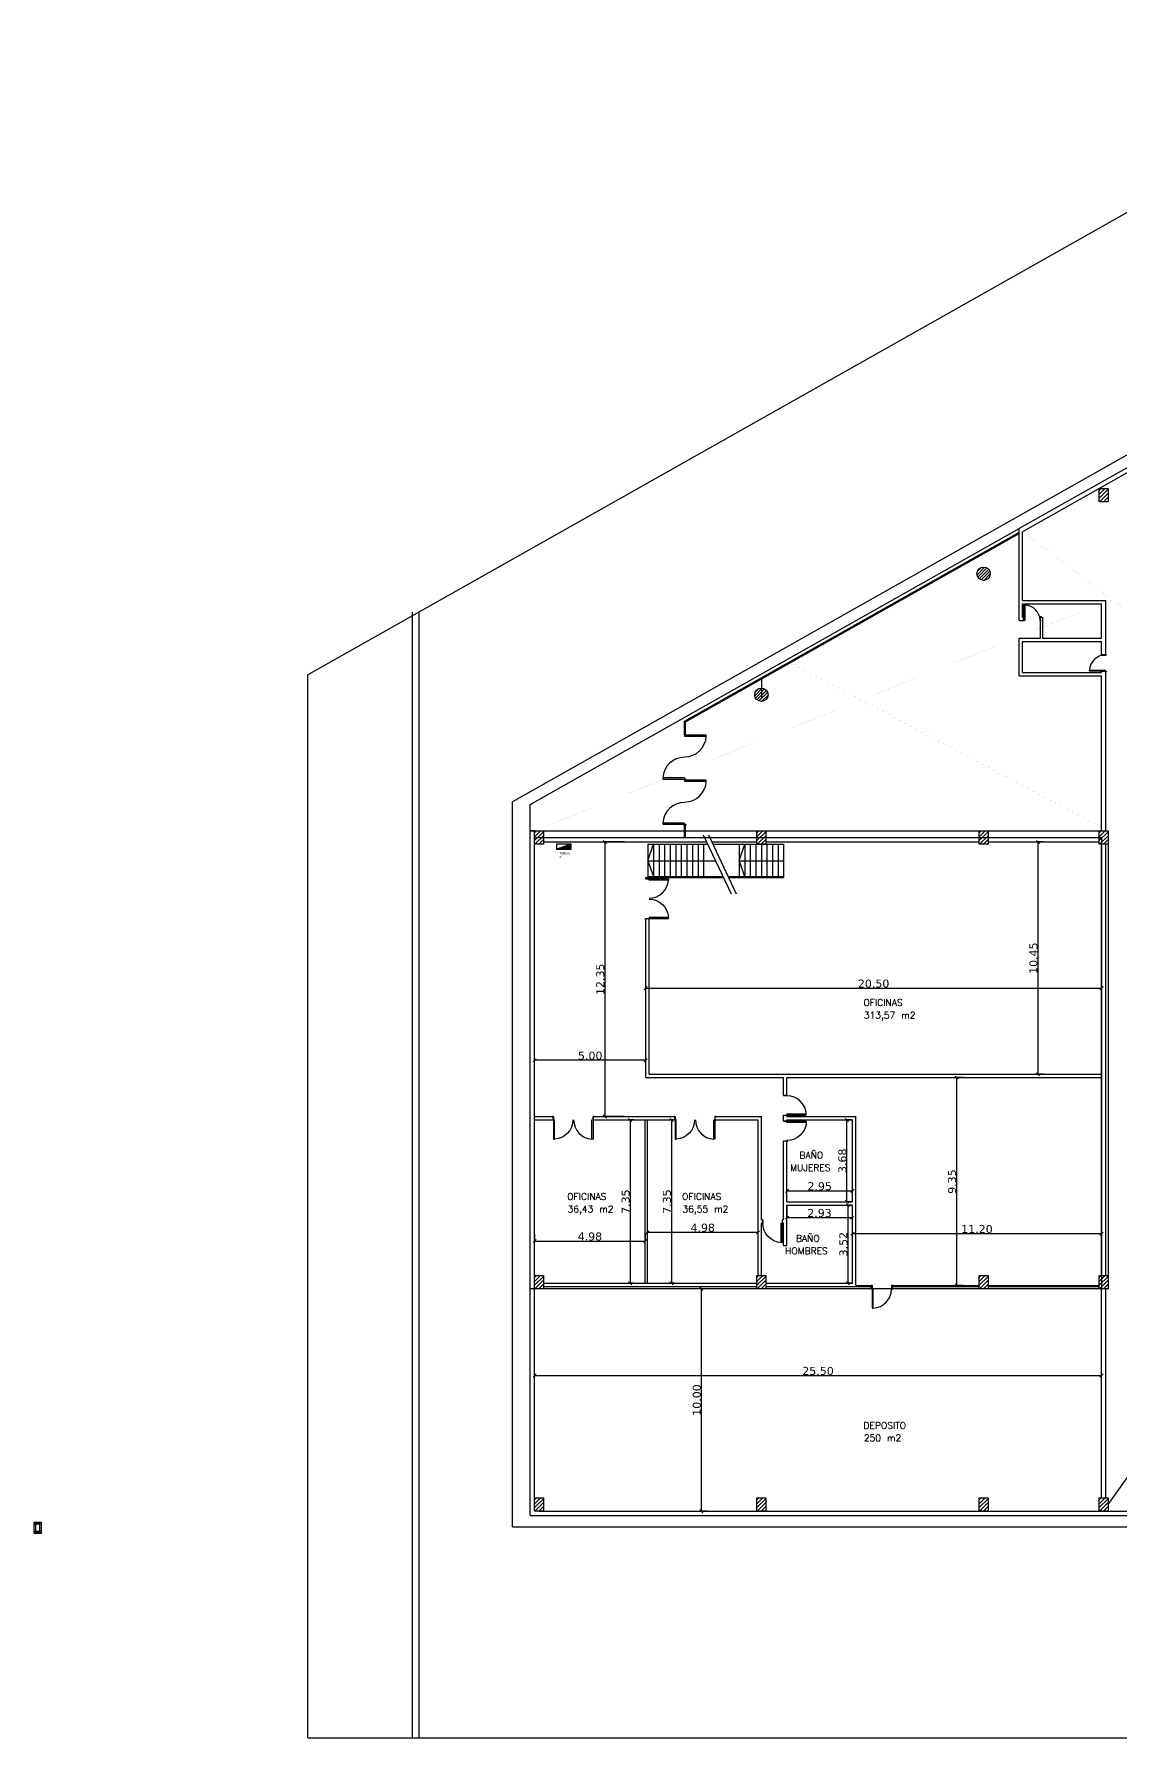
# Model space of a CAD drawing. Header units: millimetres. Extents: x 403 to 619, y 594 to 709.
# Drawn here: x 517.3 to 566.2, y 594.2 to 670.9 of the extents above; entities that cross this region are included whole.
import ezdxf

# ---------------------------------------------------------------- set-up
doc = ezdxf.new("R2010")
doc.units = ezdxf.units.MM
doc.linetypes.add('HIDDEN', pattern=[9.525, 6.35, -3.175])
for name, color, linetype in [('COTAS', 6, 'Continuous'), ('E_Tab', 160, 'Continuous'), ('Estructura metàlica', 3, 'Continuous'), ('Hatch', 252, 'Continuous')]:
    doc.layers.add(name, color=color, linetype=linetype)
doc.styles.add('ARIAL', font='verdana.ttf')
doc.styles.add('Notas', font='arial.ttf', dxfattribs={"height": 0.1})
doc.styles.get("Standard").update_dxf_attribs({"font": 'txt.shx'})
doc.dimstyles.new('200', dxfattribs={"dimscale": 0.2, "dimtxt": 1.8, "dimasz": 0.7, "dimexe": 0, "dimexo": 0.1, "dimgap": 0.08, "dimtad": 1, "dimzin": 5, "dimdsep": 46, "dimtxsty": 'ARIAL', "dimblk": 'OBLIQUE', "dimcen": -0.2, "dimdle": 0.05, "dimclrd": 1, "dimclre": 252, "dimclrt": 1, "dimadec": 3, "dimazin": 0, "dimtfac": 1, "dimtix": 1, "dimtmove": 2, "dimatfit": 3, "dimldrblk": 'NONE', "dimfxl": 0, "dimtolj": 1, "dimtzin": 5, "dimlwd": -1, "dimarcsym": 0})

# ---------------------------------------------------------------- blocks, each defined once
blk = doc.blocks.new('A$C16405367')
at = {"color": 1}
for points in [[(0.92, 0.87), (0.92, 0), (0.87, 0), (0.87, 0.87), (0.92, 0.87)], [(0.93, 1.02), (0.96, 1.02), (0.96, 1.03), (0.92, 1.03), (0.92, 0.86), (0.96, 0.86), (0.96, 0.87), (0.93, 0.87), (0.93, 1.02)]]:
    blk.add_lwpolyline(points, dxfattribs=at)
blk.add_arc((0.92, 0.87), 0.871, 180, 266.71076, dxfattribs=at)
blk = doc.blocks.new('A$C66EF1AA0')
at = {"color": 1}
for points in [[(-0.01, 0), (-0.01, 0.87), (-0.06, 0.87), (-0.06, 0), (-0.01, 0)], [(-0.9, -0.15), (-0.93, -0.15), (-0.93, -0.16), (-0.89, -0.16), (-0.89, 0.01), (-0.93, 0.01), (-0.93, 0), (-0.9, 0), (-0.9, -0.15)], [(0, -0.15), (0.03, -0.15), (0.03, -0.16), (-0.01, -0.16), (-0.01, 0.01), (0.03, 0.01), (0.03, 0), (0, 0), (0, -0.15)]]:
    blk.add_lwpolyline(points, dxfattribs=at)
blk.add_arc((-0.01, 0), 0.871, 93.28924, 180, dxfattribs=at)
blk = doc.blocks.new('tablero')
at = {"layer": 'E_Tab'}
h = blk.add_hatch(color=10, dxfattribs=at)
h.dxf.hatch_style = 1
h.paths.add_polyline_path([(-151.856, -87.004), (-152.081, -87.004), (-151.856, -87.67)])
at = {"layer": 'E_Tab', "color": 10}
blk.add_line((-152.081, -87.004), (-151.856, -87.67), dxfattribs=at)
blk.add_lwpolyline([(-151.856, -87.004), (-152.081, -87.004), (-152.081, -87.67), (-151.856, -87.67)], close=True, dxfattribs=at)
blk = doc.blocks.new('_OBLIQUE')
at = {"color": 0, "linetype": 'ByBlock', "ltscale": 0.05}
blk.add_line((-0.5, -0.5), (0.5, 0.5), dxfattribs=at)
blk = doc.blocks.new('*D100')
at = {"layer": 'COTAS', "color": 1}
blk.add_line((553.840505, 618.330915), (553.840505, 622.030915), dxfattribs=at)
at = {"layer": 'COTAS', "color": 252, "lineweight": -2}
for p, q in [((554.069582, 622.020915), (553.840505, 622.020915)), ((554.069582, 618.340915), (553.840505, 618.340915))]:
    blk.add_line(p, q, dxfattribs=at)
at = {"layer": 'Defpoints', "color": 0}
for p in [(553.840505, 622.020915), (554.089582, 622.020915), (554.089582, 618.340915)]:
    blk.add_point(p, dxfattribs=at)
at = {"layer": 'COTAS', "color": 1, "xscale": 0.14, "yscale": 0.14, "zscale": 0.14}
for p, rotation in [((553.840505, 622.020915), 90), ((553.840505, 618.340915), 270)]:
    blk.add_blockref('_OBLIQUE', p, dxfattribs=dict(at, rotation=rotation))
at = {"layer": 'COTAS', "color": 1, "insert": (553.636225, 620.180915), "char_height": 0.36, "attachment_point": 5, "rotation": 90, "style": 'ARIAL'}
blk.add_mtext('\\A1;3.68', dxfattribs=at)
blk = doc.blocks.new('_None')
blk = doc.blocks.new('*D101')
at = {"layer": 'COTAS', "color": 1}
blk.add_line((544.779582, 627.945448), (565.299582, 627.945448), dxfattribs=at)
at = {"layer": 'COTAS', "color": 252, "lineweight": -2}
for p, q in [((544.789582, 627.965448), (544.789582, 627.945448)), ((565.289582, 627.965448), (565.289582, 627.945448))]:
    blk.add_line(p, q, dxfattribs=at)
at = {"layer": 'Defpoints', "color": 0}
for p in [(544.789582, 627.945448), (565.289582, 627.945448), (565.289582, 627.945448)]:
    blk.add_point(p, dxfattribs=at)
at = {"layer": 'COTAS', "color": 1, "xscale": 0.14, "yscale": 0.14, "zscale": 0.14, "rotation": 180}
blk.add_blockref('_OBLIQUE', (544.789582, 627.945448), dxfattribs=at)
at = {"layer": 'COTAS', "color": 1, "xscale": 0.14, "yscale": 0.14, "zscale": 0.14}
blk.add_blockref('_OBLIQUE', (565.289582, 627.945448), dxfattribs=at)
at = {"layer": 'COTAS', "color": 1, "insert": (555.039582, 628.149008), "char_height": 0.36, "attachment_point": 5, "style": 'ARIAL'}
blk.add_mtext('\\A1;20.50', dxfattribs=at)
blk = doc.blocks.new('*D102')
at = {"layer": 'COTAS', "color": 1}
blk.add_line((562.433558, 634.530915), (562.433558, 624.060915), dxfattribs=at)
at = {"layer": 'COTAS', "color": 252, "lineweight": -2}
for p, q in [((562.669582, 634.520915), (562.433558, 634.520915)), ((562.669582, 624.070915), (562.433558, 624.070915))]:
    blk.add_line(p, q, dxfattribs=at)
at = {"layer": 'Defpoints', "color": 0}
for p in [(562.689582, 634.520915), (562.433558, 624.070915), (562.689582, 624.070915)]:
    blk.add_point(p, dxfattribs=at)
at = {"layer": 'COTAS', "color": 1, "xscale": 0.14, "yscale": 0.14, "zscale": 0.14}
for p, rotation in [((562.433558, 634.520915), 90), ((562.433558, 624.070915), 270)]:
    blk.add_blockref('_OBLIQUE', p, dxfattribs=dict(at, rotation=rotation))
at = {"layer": 'COTAS', "color": 1, "insert": (562.229998, 629.295915), "char_height": 0.36, "attachment_point": 5, "rotation": 90, "style": 'ARIAL'}
blk.add_mtext('\\A1;10.45', dxfattribs=at)
blk = doc.blocks.new('*D103')
at = {"layer": 'COTAS', "color": 1}
blk.add_line((558.77153, 623.930915), (558.77153, 614.560915), dxfattribs=at)
at = {"layer": 'COTAS', "color": 252, "lineweight": -2}
for p, q in [((559.062935, 623.920915), (558.77153, 623.920915)), ((559.062935, 614.570915), (558.77153, 614.570915))]:
    blk.add_line(p, q, dxfattribs=at)
at = {"layer": 'Defpoints', "color": 0}
for p in [(559.082935, 623.920915), (558.77153, 614.570915), (559.082935, 614.570915)]:
    blk.add_point(p, dxfattribs=at)
at = {"layer": 'COTAS', "color": 1, "xscale": 0.14, "yscale": 0.14, "zscale": 0.14}
for p, rotation in [((558.77153, 623.920915), 90), ((558.77153, 614.570915), 270)]:
    blk.add_blockref('_OBLIQUE', p, dxfattribs=dict(at, rotation=rotation))
at = {"layer": 'COTAS', "color": 1, "insert": (558.56797, 619.245915), "char_height": 0.36, "attachment_point": 5, "rotation": 90, "style": 'ARIAL'}
blk.add_mtext('\\A1;9.35', dxfattribs=at)
blk = doc.blocks.new('*D104')
at = {"layer": 'COTAS', "color": 1}
blk.add_line((554.079582, 616.903884), (565.299582, 616.903884), dxfattribs=at)
at = {"layer": 'COTAS', "color": 252, "lineweight": -2}
for p, q in [((554.089582, 616.450915), (554.089582, 616.903884)), ((565.289582, 616.450915), (565.289582, 616.903884))]:
    blk.add_line(p, q, dxfattribs=at)
at = {"layer": 'Defpoints', "color": 0}
for p in [(554.089582, 616.430915), (565.289582, 616.903884), (565.289582, 616.430915)]:
    blk.add_point(p, dxfattribs=at)
at = {"layer": 'COTAS', "color": 1, "xscale": 0.14, "yscale": 0.14, "zscale": 0.14, "rotation": 180}
blk.add_blockref('_OBLIQUE', (554.089582, 616.903884), dxfattribs=at)
at = {"layer": 'COTAS', "color": 1, "xscale": 0.14, "yscale": 0.14, "zscale": 0.14}
blk.add_blockref('_OBLIQUE', (565.289582, 616.903884), dxfattribs=at)
at = {"layer": 'COTAS', "color": 1, "insert": (559.689582, 617.107444), "char_height": 0.36, "attachment_point": 5, "style": 'ARIAL'}
blk.add_mtext('\\A1;11.20', dxfattribs=at)
blk = doc.blocks.new('*D105')
at = {"layer": 'COTAS', "color": 1}
blk.add_line((539.779582, 616.569404), (544.774582, 616.569404), dxfattribs=at)
at = {"layer": 'COTAS', "color": 252, "lineweight": -2}
for p, q in [((539.789582, 616.883884), (539.789582, 616.569404)), ((544.764582, 616.883884), (544.764582, 616.569404))]:
    blk.add_line(p, q, dxfattribs=at)
at = {"layer": 'Defpoints', "color": 0}
for p in [(539.789582, 616.903884), (544.764582, 616.903884), (544.764582, 616.569404)]:
    blk.add_point(p, dxfattribs=at)
at = {"layer": 'COTAS', "color": 1, "xscale": 0.14, "yscale": 0.14, "zscale": 0.14, "rotation": 180}
blk.add_blockref('_OBLIQUE', (539.789582, 616.569404), dxfattribs=at)
at = {"layer": 'COTAS', "color": 1, "xscale": 0.14, "yscale": 0.14, "zscale": 0.14}
blk.add_blockref('_OBLIQUE', (544.764582, 616.569404), dxfattribs=at)
at = {"layer": 'COTAS', "color": 1, "insert": (542.277082, 616.773684), "char_height": 0.36, "attachment_point": 5, "style": 'ARIAL'}
blk.add_mtext('\\A1;4.98', dxfattribs=at)
blk = doc.blocks.new('*D106')
at = {"layer": 'COTAS', "color": 1}
blk.add_line((544.854582, 616.964696), (549.849582, 616.964696), dxfattribs=at)
at = {"layer": 'COTAS', "color": 252, "lineweight": -2}
for p, q in [((544.864582, 616.589404), (544.864582, 616.964696)), ((549.839582, 616.589404), (549.839582, 616.964696))]:
    blk.add_line(p, q, dxfattribs=at)
at = {"layer": 'Defpoints', "color": 0}
for p in [(549.839582, 616.964696), (544.864582, 616.569404), (549.839582, 616.569404)]:
    blk.add_point(p, dxfattribs=at)
at = {"layer": 'COTAS', "color": 1, "xscale": 0.14, "yscale": 0.14, "zscale": 0.14, "rotation": 180}
blk.add_blockref('_OBLIQUE', (544.864582, 616.964696), dxfattribs=at)
at = {"layer": 'COTAS', "color": 1, "xscale": 0.14, "yscale": 0.14, "zscale": 0.14}
blk.add_blockref('_OBLIQUE', (549.839582, 616.964696), dxfattribs=at)
at = {"layer": 'COTAS', "color": 1, "insert": (547.352082, 617.168976), "char_height": 0.36, "attachment_point": 5, "style": 'ARIAL'}
blk.add_mtext('\\A1;4.98', dxfattribs=at)
blk = doc.blocks.new('*D107')
at = {"layer": 'COTAS', "color": 1}
blk.add_line((545.946725, 622.030915), (545.946725, 614.660915), dxfattribs=at)
at = {"layer": 'COTAS', "color": 252, "lineweight": -2}
for p, q in [((546.094708, 622.020915), (545.946725, 622.020915)), ((546.094708, 614.670915), (545.946725, 614.670915))]:
    blk.add_line(p, q, dxfattribs=at)
at = {"layer": 'Defpoints', "color": 0}
for p in [(546.114708, 622.020915), (545.946725, 614.670915), (546.114708, 614.670915)]:
    blk.add_point(p, dxfattribs=at)
at = {"layer": 'COTAS', "color": 1, "xscale": 0.14, "yscale": 0.14, "zscale": 0.14}
for p, rotation in [((545.946725, 622.020915), 90), ((545.946725, 614.670915), 270)]:
    blk.add_blockref('_OBLIQUE', p, dxfattribs=dict(at, rotation=rotation))
at = {"layer": 'COTAS', "color": 1, "insert": (545.743165, 618.345915), "char_height": 0.36, "attachment_point": 5, "rotation": 90, "style": 'ARIAL'}
blk.add_mtext('\\A1;7.35', dxfattribs=at)
blk = doc.blocks.new('*D108')
at = {"layer": 'COTAS', "color": 1}
blk.add_line((544.089804, 622.030915), (544.089804, 614.660915), dxfattribs=at)
at = {"layer": 'COTAS', "color": 252, "lineweight": -2}
for p, q in [((544.246014, 622.020915), (544.089804, 622.020915)), ((544.246014, 614.670915), (544.089804, 614.670915))]:
    blk.add_line(p, q, dxfattribs=at)
at = {"layer": 'Defpoints', "color": 0}
for p in [(544.266014, 622.020915), (544.089804, 614.670915), (544.266014, 614.670915)]:
    blk.add_point(p, dxfattribs=at)
at = {"layer": 'COTAS', "color": 1, "xscale": 0.14, "yscale": 0.14, "zscale": 0.14}
for p, rotation in [((544.089804, 622.020915), 90), ((544.089804, 614.670915), 270)]:
    blk.add_blockref('_OBLIQUE', p, dxfattribs=dict(at, rotation=rotation))
at = {"layer": 'COTAS', "color": 1, "insert": (543.886244, 618.345915), "char_height": 0.36, "attachment_point": 5, "rotation": 90, "style": 'ARIAL'}
blk.add_mtext('\\A1;7.35', dxfattribs=at)
blk = doc.blocks.new('*D109')
at = {"layer": 'COTAS', "color": 1}
blk.add_line((553.885461, 618.200915), (553.885461, 614.660915), dxfattribs=at)
at = {"layer": 'COTAS', "color": 252, "lineweight": -2}
for p, q in [((554.069582, 618.190915), (553.885461, 618.190915)), ((554.069582, 614.670915), (553.885461, 614.670915))]:
    blk.add_line(p, q, dxfattribs=at)
at = {"layer": 'Defpoints', "color": 0}
for p in [(554.089582, 618.190915), (553.885461, 614.670915), (554.089582, 614.670915)]:
    blk.add_point(p, dxfattribs=at)
at = {"layer": 'COTAS', "color": 1, "xscale": 0.14, "yscale": 0.14, "zscale": 0.14}
for p, rotation in [((553.885461, 618.190915), 90), ((553.885461, 614.670915), 270)]:
    blk.add_blockref('_OBLIQUE', p, dxfattribs=dict(at, rotation=rotation))
at = {"layer": 'COTAS', "color": 1, "insert": (553.681901, 616.430915), "char_height": 0.36, "attachment_point": 5, "rotation": 90, "style": 'ARIAL'}
blk.add_mtext('\\A1;3.52', dxfattribs=at)
blk = doc.blocks.new('*D110')
at = {"layer": 'COTAS', "color": 1}
blk.add_line((551.129582, 618.829118), (554.099582, 618.829118), dxfattribs=at)
at = {"layer": 'COTAS', "color": 252, "lineweight": -2}
for p, q in [((551.139582, 618.360915), (551.139582, 618.829118)), ((554.089582, 618.360915), (554.089582, 618.829118))]:
    blk.add_line(p, q, dxfattribs=at)
at = {"layer": 'Defpoints', "color": 0}
for p in [(554.089582, 618.829118), (551.139582, 618.340915), (554.089582, 618.340915)]:
    blk.add_point(p, dxfattribs=at)
at = {"layer": 'COTAS', "color": 1, "xscale": 0.14, "yscale": 0.14, "zscale": 0.14, "rotation": 180}
blk.add_blockref('_OBLIQUE', (551.139582, 618.829118), dxfattribs=at)
at = {"layer": 'COTAS', "color": 1, "xscale": 0.14, "yscale": 0.14, "zscale": 0.14}
blk.add_blockref('_OBLIQUE', (554.089582, 618.829118), dxfattribs=at)
at = {"layer": 'COTAS', "color": 1, "insert": (552.614582, 619.032678), "char_height": 0.36, "attachment_point": 5, "style": 'ARIAL'}
blk.add_mtext('\\A1;2.95', dxfattribs=at)
blk = doc.blocks.new('*D111')
at = {"layer": 'COTAS', "color": 252, "lineweight": -2}
for p, q in [((551.139582, 618.170915), (551.139582, 617.62598)), ((554.069582, 618.170915), (554.069582, 617.62598))]:
    blk.add_line(p, q, dxfattribs=at)
at = {"layer": 'COTAS', "color": 1}
blk.add_line((551.129582, 617.62598), (554.079582, 617.62598), dxfattribs=at)
at = {"layer": 'Defpoints', "color": 0}
for p in [(551.139582, 618.190915), (554.069582, 618.190915), (554.069582, 617.62598)]:
    blk.add_point(p, dxfattribs=at)
at = {"layer": 'COTAS', "color": 1, "xscale": 0.14, "yscale": 0.14, "zscale": 0.14, "rotation": 180}
blk.add_blockref('_OBLIQUE', (551.139582, 617.62598), dxfattribs=at)
at = {"layer": 'COTAS', "color": 1, "xscale": 0.14, "yscale": 0.14, "zscale": 0.14}
blk.add_blockref('_OBLIQUE', (554.069582, 617.62598), dxfattribs=at)
at = {"layer": 'COTAS', "color": 1, "insert": (552.604582, 617.82954), "char_height": 0.36, "attachment_point": 5, "style": 'ARIAL'}
blk.add_mtext('\\A1;2.93', dxfattribs=at)
blk = doc.blocks.new('*D112')
at = {"layer": 'COTAS', "color": 1}
blk.add_line((542.949268, 634.530915), (542.949268, 622.160915), dxfattribs=at)
at = {"layer": 'COTAS', "color": 252, "lineweight": -2}
for p, q in [((543.839441, 634.520915), (542.949268, 634.520915)), ((543.839441, 622.170915), (542.949268, 622.170915))]:
    blk.add_line(p, q, dxfattribs=at)
at = {"layer": 'Defpoints', "color": 0}
for p in [(543.859441, 634.520915), (542.949268, 622.170915), (543.859441, 622.170915)]:
    blk.add_point(p, dxfattribs=at)
at = {"layer": 'COTAS', "color": 1, "xscale": 0.14, "yscale": 0.14, "zscale": 0.14}
for p, rotation in [((542.949268, 634.520915), 90), ((542.949268, 622.170915), 270)]:
    blk.add_blockref('_OBLIQUE', p, dxfattribs=dict(at, rotation=rotation))
at = {"layer": 'COTAS', "color": 1, "insert": (542.745708, 628.345915), "char_height": 0.36, "attachment_point": 5, "rotation": 90, "style": 'ARIAL'}
blk.add_mtext('\\A1;12.35', dxfattribs=at)
blk = doc.blocks.new('*D113')
at = {"layer": 'COTAS', "color": 1}
blk.add_line((544.799582, 624.704417), (539.779582, 624.704417), dxfattribs=at)
at = {"layer": 'COTAS', "color": 252, "lineweight": -2}
for p, q in [((539.789582, 623.940915), (539.789582, 624.704417)), ((544.789582, 623.940915), (544.789582, 624.704417))]:
    blk.add_line(p, q, dxfattribs=at)
at = {"layer": 'Defpoints', "color": 0}
for p in [(539.789582, 624.704417), (539.789582, 623.920915), (544.789582, 623.920915)]:
    blk.add_point(p, dxfattribs=at)
at = {"layer": 'COTAS', "color": 1, "xscale": 0.14, "yscale": 0.14, "zscale": 0.14, "rotation": 180}
blk.add_blockref('_OBLIQUE', (539.789582, 624.704417), dxfattribs=at)
at = {"layer": 'COTAS', "color": 1, "xscale": 0.14, "yscale": 0.14, "zscale": 0.14}
blk.add_blockref('_OBLIQUE', (544.789582, 624.704417), dxfattribs=at)
at = {"layer": 'COTAS', "color": 1, "insert": (542.289582, 624.907977), "char_height": 0.36, "attachment_point": 5, "style": 'ARIAL'}
blk.add_mtext('\\A1;5.00', dxfattribs=at)
blk = doc.blocks.new('*D114')
at = {"layer": 'COTAS', "color": 1}
blk.add_line((547.288858, 614.430915), (547.288858, 604.410915), dxfattribs=at)
at = {"layer": 'COTAS', "color": 252, "lineweight": -2}
for p, q in [((547.553194, 614.420915), (547.288858, 614.420915)), ((547.553194, 604.420915), (547.288858, 604.420915))]:
    blk.add_line(p, q, dxfattribs=at)
at = {"layer": 'Defpoints', "color": 0}
for p in [(547.573194, 614.420915), (547.288858, 604.420915), (547.573194, 604.420915)]:
    blk.add_point(p, dxfattribs=at)
at = {"layer": 'COTAS', "color": 1, "xscale": 0.14, "yscale": 0.14, "zscale": 0.14}
for p, rotation in [((547.288858, 614.420915), 90), ((547.288858, 604.420915), 270)]:
    blk.add_blockref('_OBLIQUE', p, dxfattribs=dict(at, rotation=rotation))
at = {"layer": 'COTAS', "color": 1, "insert": (547.085298, 609.420915), "char_height": 0.36, "attachment_point": 5, "rotation": 90, "style": 'ARIAL'}
blk.add_mtext('\\A1;10.00', dxfattribs=at)
blk = doc.blocks.new('*D115')
at = {"layer": 'COTAS', "color": 1}
blk.add_line((539.779582, 610.522617), (565.299582, 610.522617), dxfattribs=at)
at = {"layer": 'COTAS', "color": 252, "lineweight": -2}
for p, q in [((539.789582, 609.440915), (539.789582, 610.522617)), ((565.289582, 609.440915), (565.289582, 610.522617))]:
    blk.add_line(p, q, dxfattribs=at)
at = {"layer": 'Defpoints', "color": 0}
for p in [(565.289582, 610.522617), (539.789582, 609.420915), (565.289582, 609.420915)]:
    blk.add_point(p, dxfattribs=at)
at = {"layer": 'COTAS', "color": 1, "xscale": 0.14, "yscale": 0.14, "zscale": 0.14, "rotation": 180}
blk.add_blockref('_OBLIQUE', (539.789582, 610.522617), dxfattribs=at)
at = {"layer": 'COTAS', "color": 1, "xscale": 0.14, "yscale": 0.14, "zscale": 0.14}
blk.add_blockref('_OBLIQUE', (565.289582, 610.522617), dxfattribs=at)
at = {"layer": 'COTAS', "color": 1, "insert": (552.539582, 610.726177), "char_height": 0.36, "attachment_point": 5, "style": 'ARIAL'}
blk.add_mtext('\\A1;25.50', dxfattribs=at)
blk = doc.blocks.new('perfil_c_16')
for points in [[(-0.297723, 0.059992), (-0.299996, 0.06), (-0.300002, 0)], [(-0.300002, 0), (-0.100002, 0)], [(-0.111163, 0.0092), (-0.28884, 0.0092)], [(-0.10228, 0.059992), (-0.100007, 0.06), (-0.100002, 0)]]:
    blk.add_lwpolyline(points)
for points in [[(-0.28884, 0.0092, -0.221592), (-0.292426, 0.014602), (-0.295838, 0.057), (-0.279996, 0.057), (-0.279996, 0.06), (-0.299996, 0.06)], [(-0.111163, 0.0092, 0.221592), (-0.107577, 0.014602), (-0.104165, 0.057), (-0.120007, 0.057), (-0.120007, 0.06), (-0.100007, 0.06)]]:
    blk.add_lwpolyline(points, format="xyb")
blk = doc.blocks.new('columna_metálica_planta')
at = {"layer": 'Hatch'}
blk.add_lwpolyline([(-0.420019, 0.190019), (0.08, 0.190019), (0.08, -0.129981), (-0.420019, -0.129981)], close=True, dxfattribs=at)
for points in [[(-0.330281, 0.124419), (-0.330281, -0.064382)], [(-0.03, 0.130019), (-0.310019, 0.130019)], [(-0.009738, 0.124419), (-0.009738, -0.064382)], [(0.03, 0.130019), (0.029981, -0.069981)], [(-0.310019, -0.069966), (-0.030003, -0.070931)]]:
    blk.add_lwpolyline(points, dxfattribs=at)
for centre, radius in [((-0.345022, 0.098461), 0.00725), ((-0.345022, 0.098461), 0.00625), ((0.005003, 0.098461), 0.00725), ((0.005003, 0.098461), 0.00625), ((-0.345022, -0.038423), 0.00725), ((-0.345022, -0.038423), 0.00625), ((0.005003, -0.038423), 0.00725), ((0.005003, -0.038423), 0.00625)]:
    blk.add_circle(centre, radius, dxfattribs=at)
at = {"layer": 'Estructura metàlica', "rotation": 270}
blk.add_blockref('perfil_c_16', (-0.370019, -0.169973), dxfattribs=at)
at = {"layer": 'Estructura metàlica', "xscale": -1, "rotation": 90}
blk.add_blockref('perfil_c_16', (0.03, -0.169983), dxfattribs=at)

msp = doc.modelspace()

# ---------------------------------------------------------------- hatches: boundary and pattern name
h = msp.add_hatch()
h.set_pattern_fill('ANSI31', color=253, style=0)
h.set_pattern_definition([(45, (552.01121, 615.23989), (-0.08838835, 0.08838835), [])])
h.paths.add_polyline_path([(565.189582, 649.824649), (565.189582, 650.424649), (565.589582, 650.424649), (565.589582, 649.824649)])
h = msp.add_hatch()
h.set_pattern_fill('ANSI31', color=256, style=0)
h.set_pattern_definition([(45, (526.61121, 599.83616), (-0.08838835, 0.08838835), [])])
h.paths.add_polyline_path([(539.789582, 634.420915), (539.789582, 635.020915), (540.189582, 635.020915), (540.189582, 634.420915)])
h = msp.add_hatch()
h.set_pattern_fill('ANSI31', color=256, style=0)
h.set_pattern_definition([(45, (536.61121, 599.83616), (-0.08838835, 0.08838835), [])])
h.paths.add_polyline_path([(549.789582, 634.420915), (549.789582, 635.020915), (550.189582, 635.020915), (550.189582, 634.420915)])
h = msp.add_hatch()
h.set_pattern_fill('ANSI31', color=256, style=0)
h.set_pattern_definition([(45, (546.61121, 599.83616), (-0.08838835, 0.08838835), [])])
h.paths.add_polyline_path([(559.789582, 634.420915), (559.789582, 635.020915), (560.189582, 635.020915), (560.189582, 634.420915)])
h = msp.add_hatch()
h.set_pattern_fill('ANSI31', color=256, style=0)
h.set_pattern_definition([(45, (552.01121, 599.83616), (-0.08838835, 0.08838835), [])])
h.paths.add_polyline_path([(565.189582, 634.420915), (565.189582, 635.020915), (565.589582, 635.020915), (565.589582, 634.420915)])
h = msp.add_hatch()
h.set_pattern_fill('ANSI31', color=256, style=0)
h.set_pattern_definition([(45, (526.61121, 579.83616), (-0.08838835, 0.08838835), [])])
h.paths.add_polyline_path([(539.789582, 614.420915), (539.789582, 615.020915), (540.189582, 615.020915), (540.189582, 614.420915)])
h = msp.add_hatch()
h.set_pattern_fill('ANSI31', color=256, style=0)
h.set_pattern_definition([(45, (536.61121, 579.83616), (-0.08838835, 0.08838835), [])])
h.paths.add_polyline_path([(549.789582, 614.420915), (549.789582, 615.020915), (550.189582, 615.020915), (550.189582, 614.420915)])
h = msp.add_hatch()
h.set_pattern_fill('ANSI31', color=256, style=0)
h.set_pattern_definition([(45, (546.61121, 579.83616), (-0.08838835, 0.08838835), [])])
h.paths.add_polyline_path([(559.789582, 614.420915), (559.789582, 615.020915), (560.189582, 615.020915), (560.189582, 614.420915)])
h = msp.add_hatch()
h.set_pattern_fill('ANSI31', color=256, style=0)
h.set_pattern_definition([(45, (552.01121, 579.83616), (-0.08838835, 0.08838835), [])])
h.paths.add_polyline_path([(565.189582, 614.420915), (565.189582, 615.020915), (565.589582, 615.020915), (565.589582, 614.420915)])
h = msp.add_hatch()
h.set_pattern_fill('ANSI31', color=256, style=0)
h.set_pattern_definition([(45, (526.61121, 569.83616), (-0.08838835, 0.08838835), [])])
h.paths.add_polyline_path([(539.789582, 604.420915), (539.789582, 605.020915), (540.189582, 605.020915), (540.189582, 604.420915)])
h = msp.add_hatch()
h.set_pattern_fill('ANSI31', color=256, style=0)
h.set_pattern_definition([(45, (536.61121, 569.83616), (-0.08838835, 0.08838835), [])])
h.paths.add_polyline_path([(549.789582, 604.420915), (549.789582, 605.020915), (550.189582, 605.020915), (550.189582, 604.420915)])
h = msp.add_hatch()
h.set_pattern_fill('ANSI31', color=256, style=0)
h.set_pattern_definition([(45, (546.61121, 569.83616), (-0.08838835, 0.08838835), [])])
h.paths.add_polyline_path([(559.789582, 604.420915), (559.789582, 605.020915), (560.189582, 605.020915), (560.189582, 604.420915)])
h = msp.add_hatch()
h.set_pattern_fill('ANSI31', color=256, style=0)
h.set_pattern_definition([(45, (552.01121, 569.83616), (-0.08838835, 0.08838835), [])])
h.paths.add_polyline_path([(565.189582, 604.420915), (565.189582, 605.020915), (565.589582, 605.020915), (565.589582, 604.420915)])

# ---------------------------------------------------------------- linework, layer by layer
at = {"color": 253}
for p, q in [((619.489582, 692.790915), (529.589582, 642.040915)), ((585.539886, 662.142391), (561.589582, 648.622058)), ((585.638204, 661.968226), (561.739582, 648.477068)), ((539.589582, 636.202704), (561.589582, 648.622058)), ((546.532967, 639.950106), (561.565003, 648.435932)), ((546.582967, 639.920915), (561.589582, 648.392391)), ((561.589582, 644.490915), (561.589582, 648.622058)), ((561.739582, 645.390915), (561.739582, 648.477068)), ((559.692809, 646.54528), (560.033467, 646.885938)), ((559.714133, 646.708026), (559.870722, 646.864614)), ((559.729169, 646.440219), (560.138529, 646.849578)), ((559.792957, 646.362585), (560.216162, 646.785791)), ((559.881215, 646.309422), (560.269326, 646.697533)), ((560.002665, 646.289451), (560.289297, 646.576082)), ((561.739582, 645.390915), (565.489582, 645.390915)), ((565.489582, 642.930915), (565.489582, 645.390915)), ((561.739582, 644.640915), (561.739582, 645.240915)), ((561.739582, 645.240915), (565.289582, 645.240915)), ((561.759582, 644.640915), (561.739582, 644.640915)), ((561.759582, 644.640915), (561.759582, 644.650915)), ((561.759582, 644.650915), (561.799582, 644.650915)), ((561.789582, 644.640915), (561.759582, 644.640915)), ((561.789582, 644.490915), (561.789582, 644.640915)), ((561.799582, 644.480915), (561.799582, 645.180915)), ((561.799582, 645.180915), (561.849582, 645.180915)), ((561.799582, 644.650915), (561.799582, 644.480915)), ((561.849582, 645.180915), (561.849582, 644.480915)), ((562.569582, 644.650915), (562.529582, 644.650915)), ((562.529582, 644.650915), (562.529582, 644.480915)), ((562.539582, 643.690915), (562.539582, 644.640915)), ((562.539582, 644.640915), (562.639582, 644.640915)), ((562.539582, 644.640915), (562.569582, 644.640915)), ((562.539582, 644.490915), (562.539582, 644.640915)), ((562.569582, 644.640915), (562.569582, 644.650915)), ((562.639582, 644.640915), (562.639582, 643.690915)), ((565.289582, 643.690915), (565.289582, 645.240915)), ((561.589582, 644.490915), (561.739582, 644.490915)), ((561.759582, 644.490915), (561.739582, 644.490915)), ((561.759582, 644.480915), (561.759582, 644.490915)), ((561.759582, 644.490915), (561.789582, 644.490915)), ((561.799582, 644.480915), (561.759582, 644.480915)), ((561.849582, 644.480915), (561.799582, 644.480915)), ((562.529582, 644.480915), (562.569582, 644.480915)), ((562.569582, 644.490915), (562.539582, 644.490915)), ((562.569582, 644.480915), (562.569582, 644.490915)), ((561.589582, 643.690915), (562.539582, 643.690915)), ((561.589582, 641.990915), (561.589582, 643.690915)), ((561.739582, 643.540915), (565.289582, 643.540915)), ((561.739582, 642.140915), (561.739582, 643.540915)), ((562.539582, 643.690915), (562.539582, 643.690915)), ((562.639582, 643.690915), (565.289582, 643.690915)), ((565.289582, 642.930915), (565.289582, 643.540915)), ((565.289582, 642.970915), (565.279582, 642.970915)), ((565.279582, 642.970915), (565.279582, 642.930915)), ((565.279582, 642.930915), (565.499582, 642.930915)), ((565.289582, 642.940915), (565.289582, 642.970915)), ((565.489582, 642.940915), (565.289582, 642.940915)), ((565.499582, 642.970915), (565.489582, 642.970915)), ((565.489582, 642.970915), (565.489582, 642.940915)), ((565.499582, 642.930915), (565.499582, 642.970915)), ((529.589582, 594.220915), (529.589582, 642.040915)), ((549.989582, 641.844004), (549.989582, 640.968945)), ((561.589582, 641.990915), (565.289582, 641.990915)), ((561.739582, 642.140915), (565.289582, 642.140915)), ((564.749582, 642.200915), (564.749582, 642.250915)), ((564.749582, 642.250915), (565.449582, 642.250915)), ((565.449582, 642.200915), (564.749582, 642.200915)), ((565.279582, 642.160915), (565.279582, 642.200915)), ((565.279582, 642.200915), (565.499582, 642.200915)), ((565.289582, 642.160915), (565.279582, 642.160915)), ((565.289582, 642.140915), (565.289582, 642.200915)), ((565.289582, 642.190915), (565.289582, 642.160915)), ((565.489582, 642.190915), (565.289582, 642.190915)), ((565.289582, 635.020915), (565.289582, 641.990915)), ((565.449582, 642.250915), (565.449582, 642.200915)), ((565.489582, 635.020915), (565.489582, 642.200915)), ((565.489582, 642.160915), (565.489582, 642.190915)), ((565.499582, 642.160915), (565.489582, 642.160915)), ((565.499582, 642.200915), (565.499582, 642.160915)), ((549.692809, 641.100119), (550.033467, 641.440777)), ((549.714133, 641.262864), (549.870722, 641.419453)), ((549.729169, 640.995058), (550.138529, 641.404417)), ((549.792957, 640.917424), (550.216162, 641.340629)), ((549.881215, 640.86426), (550.269326, 641.252372)), ((550.002665, 640.844289), (550.289297, 641.130921)), ((546.532967, 639.330915), (546.532967, 639.950106)), ((546.582967, 639.330915), (546.582967, 639.920915)), ((546.532967, 634.720915), (546.532967, 635.320915)), ((546.582967, 634.720915), (546.582967, 635.320915)), ((538.789582, 603.720915), (613.989582, 603.720915)), ((529.589582, 594.220915), (619.489582, 594.220915))]:
    msp.add_line(p, q, dxfattribs=at)
for p, q in [((539.589582, 620.670915), (539.589582, 636.202704)), ((539.789582, 635.020915), (539.589582, 635.020915)), ((539.789582, 620.670915), (539.789582, 635.020915)), ((540.189582, 634.720915), (549.789582, 634.720915)), ((550.189582, 634.720915), (559.789582, 634.720915)), ((560.189582, 634.720915), (565.189582, 634.720915)), ((540.189582, 634.520915), (547.529301, 634.520915)), ((544.889582, 634.420915), (544.889582, 632.920915)), ((544.889582, 634.420915), (547.576488, 634.420915)), ((545.139582, 634.420915), (545.139582, 632.920915)), ((545.389582, 634.420915), (545.389582, 632.920915)), ((545.639582, 634.420915), (545.639582, 632.920915)), ((545.889582, 634.420915), (545.889582, 632.920915)), ((546.139582, 634.420915), (546.139582, 632.920915)), ((546.389582, 634.420915), (546.389582, 632.920915)), ((546.639582, 634.420915), (546.639582, 632.920915)), ((546.889582, 634.420915), (546.889582, 632.920915)), ((547.139582, 634.420915), (547.139582, 632.920915)), ((547.389582, 634.420915), (547.389582, 632.920915)), ((547.757334, 634.520915), (549.789582, 634.520915)), ((547.804521, 634.420915), (550.989582, 634.420915)), ((548.989582, 634.420915), (548.989582, 632.920915)), ((549.239582, 634.420915), (549.239582, 632.920915)), ((549.489582, 634.420915), (549.489582, 632.920915)), ((549.739582, 634.420915), (549.739582, 632.920915)), ((549.989582, 634.420915), (549.989582, 632.920915)), ((550.189582, 634.520915), (559.789582, 634.520915)), ((550.239582, 634.420915), (550.239582, 632.920915)), ((550.489582, 634.420915), (550.489582, 632.920915)), ((550.739582, 634.420915), (550.739582, 632.920915)), ((550.989582, 634.420915), (550.989582, 632.920915)), ((560.189582, 634.520915), (565.189582, 634.520915)), ((565.289582, 615.020915), (565.289582, 634.420915)), ((565.489582, 615.020915), (565.489582, 634.420915)), ((544.789582, 632.920915), (548.284292, 632.920915)), ((544.789582, 632.860915), (544.789582, 632.920915)), ((544.889582, 632.970915), (548.260699, 632.970915)), ((544.939582, 632.860915), (544.939582, 632.920915)), ((548.488733, 632.970915), (550.989582, 632.970915)), ((548.512326, 632.920915), (550.989582, 632.920915)), ((544.789582, 623.920915), (544.789582, 631.080915)), ((544.939582, 624.070915), (544.939582, 631.080915)), ((544.789582, 623.920915), (550.989582, 623.920915)), ((544.939582, 624.070915), (551.139582, 624.070915)), ((550.989582, 623.110915), (550.989582, 623.920915)), ((551.139582, 624.070915), (565.289582, 624.070915)), ((551.139582, 623.110915), (551.139582, 623.920915)), ((551.139582, 623.920915), (565.289582, 623.920915)), ((539.789582, 622.170915), (540.63732, 622.170915)), ((539.789582, 622.020915), (540.63732, 622.020915)), ((542.41732, 622.170915), (546.114708, 622.170915)), ((542.41732, 622.020915), (546.114708, 622.020915)), ((544.764582, 614.670915), (544.764582, 622.020915)), ((544.864582, 614.670915), (544.864582, 622.020915)), ((547.894708, 622.170915), (549.989582, 622.170915)), ((547.894708, 622.020915), (549.839582, 622.020915)), ((549.839582, 615.020915), (549.839582, 622.020915)), ((549.989582, 617.520915), (549.989582, 622.170915)), ((550.989582, 621.960915), (550.989582, 622.230915)), ((551.139582, 622.170915), (551.139582, 622.230915)), ((551.139582, 622.170915), (554.239582, 622.170915)), ((551.139582, 621.960915), (551.139582, 622.020915)), ((551.139582, 622.020915), (554.089582, 622.020915)), ((554.089582, 618.340915), (554.089582, 622.020915)), ((554.239582, 614.570915), (554.239582, 622.170915)), ((550.989582, 617.520915), (550.989582, 621.080915)), ((551.139582, 618.340915), (551.139582, 621.080915)), ((539.589582, 604.220915), (539.589582, 620.670915)), ((539.789582, 604.420915), (539.789582, 620.670915)), ((551.139582, 618.340915), (554.089582, 618.340915)), ((551.139582, 616.370915), (551.139582, 618.190915)), ((551.139582, 618.190915), (554.089582, 618.190915)), ((554.089582, 614.670915), (554.089582, 618.190915)), ((549.989582, 615.020915), (549.989582, 617.370915)), ((550.989582, 616.370915), (550.989582, 617.370915)), ((550.989582, 616.370915), (551.139582, 616.370915)), ((540.189582, 614.670915), (549.789582, 614.670915)), ((550.189582, 614.670915), (554.089582, 614.670915)), ((565.279208, 614.670915), (565.289582, 614.670915)), ((540.189582, 614.520915), (549.789582, 614.520915)), ((550.189582, 614.520915), (554.933945, 614.520915)), ((554.239582, 614.570915), (554.933945, 614.570915)), ((554.933945, 614.420915), (554.933945, 614.570915)), ((555.893945, 614.570915), (559.789582, 614.570915)), ((555.893945, 614.420915), (555.893945, 614.570915)), ((555.893945, 614.520915), (559.789582, 614.520915)), ((560.189582, 614.570915), (565.189582, 614.570915)), ((560.189582, 614.520915), (565.189582, 614.520915)), ((565.289582, 605.020915), (565.289582, 614.420915)), ((565.489582, 605.020915), (565.489582, 614.420915)), ((539.589582, 604.220915), (566.739582, 604.220915)), ((539.989582, 604.420915), (566.739582, 604.420915))]:
    msp.add_line(p, q)
for points in [[(603.439029, 672.820915), (538.789582, 636.325259)], [(565.189582, 649.824649), (565.189582, 650.424649), (565.589582, 650.424649), (565.589582, 649.824649), (565.189582, 649.824649)], [(534.289582, 594.220915), (534.289582, 644.863496)], [(534.589582, 594.220915), (534.589582, 644.863496)], [(546.532967, 639.340915), (546.532967, 639.370915), (546.522967, 639.370915), (546.522967, 639.330915), (546.592967, 639.330915), (546.592967, 639.370915), (546.582967, 639.370915), (546.582967, 639.340915), (546.532967, 639.340915)], [(547.512967, 639.330915), (546.532967, 639.330915), (546.532967, 639.280915), (547.512967, 639.280915), (547.512967, 639.330915)], [(545.552967, 637.350915), (546.532967, 637.350915), (546.532967, 637.400915), (545.552967, 637.400915), (545.552967, 637.350915)], [(546.532967, 637.340915), (546.532967, 637.310915), (546.522967, 637.310915), (546.522967, 637.350915), (546.592967, 637.350915), (546.592967, 637.310915), (546.582967, 637.310915), (546.582967, 637.340915), (546.532967, 637.340915)], [(546.532967, 637.310915), (546.532967, 637.340915), (546.522967, 637.340915), (546.522967, 637.300915), (546.592967, 637.300915), (546.592967, 637.340915), (546.582967, 637.340915), (546.582967, 637.310915), (546.532967, 637.310915)], [(547.512967, 637.300915), (546.532967, 637.300915), (546.532967, 637.250915), (547.512967, 637.250915), (547.512967, 637.300915)], [(538.789582, 603.720915), (538.789582, 636.325259)], [(545.552967, 635.320915), (546.532967, 635.320915), (546.532967, 635.370915), (545.552967, 635.370915), (545.552967, 635.320915)], [(546.532967, 635.310915), (546.532967, 635.280915), (546.522967, 635.280915), (546.522967, 635.320915), (546.592967, 635.320915), (546.592967, 635.280915), (546.582967, 635.280915), (546.582967, 635.310915), (546.532967, 635.310915)]]:
    msp.add_lwpolyline(points, dxfattribs=at)
for points in [[(554.933945, 614.420915), (539.589582, 614.420915), (539.589582, 635.020915), (565.589582, 635.020915), (565.589582, 614.420915), (555.893945, 614.420915)], [(539.789582, 634.420915), (539.789582, 635.020915), (540.189582, 635.020915), (540.189582, 634.420915), (539.789582, 634.420915)], [(549.789582, 634.420915), (549.789582, 635.020915), (550.189582, 635.020915), (550.189582, 634.420915), (549.789582, 634.420915)], [(559.789582, 634.420915), (559.789582, 635.020915), (560.189582, 635.020915), (560.189582, 634.420915), (559.789582, 634.420915)], [(565.189582, 634.420915), (565.189582, 635.020915), (565.589582, 635.020915), (565.589582, 634.420915), (565.189582, 634.420915)], [(550.049582, 617.520915), (549.989582, 617.520915)], [(550.049582, 617.370915), (549.989582, 617.370915)], [(550.989582, 617.520915), (550.929582, 617.520915)], [(550.989582, 616.370915), (550.989582, 617.370915), (550.929582, 617.370915)], [(539.789582, 614.420915), (539.789582, 615.020915), (540.189582, 615.020915), (540.189582, 614.420915), (539.789582, 614.420915)], [(549.789582, 614.420915), (549.789582, 615.020915), (550.189582, 615.020915), (550.189582, 614.420915), (549.789582, 614.420915)], [(559.789582, 614.420915), (559.789582, 615.020915), (560.189582, 615.020915), (560.189582, 614.420915), (559.789582, 614.420915)], [(565.189582, 614.420915), (565.189582, 615.020915), (565.589582, 615.020915), (565.589582, 614.420915), (565.189582, 614.420915)], [(539.789582, 604.420915), (539.789582, 605.020915), (540.189582, 605.020915), (540.189582, 604.420915), (539.789582, 604.420915)], [(549.789582, 604.420915), (549.789582, 605.020915), (550.189582, 605.020915), (550.189582, 604.420915), (549.789582, 604.420915)], [(559.789582, 604.420915), (559.789582, 605.020915), (560.189582, 605.020915), (560.189582, 604.420915), (559.789582, 604.420915)], [(565.189582, 604.420915), (565.189582, 605.020915), (565.589582, 605.020915), (565.589582, 604.420915), (565.189582, 604.420915)]]:
    msp.add_lwpolyline(points)
for centre in [(559.989582, 646.589165), (549.989582, 641.144004)]:
    msp.add_circle(centre, 0.3, dxfattribs=at)
for centre, radius, start, end in [((561.812767, 644.464866), 0.716995, 1.282612, 87.056757), ((565.465631, 642.2141), 0.716995, 91.282612, 177.056757), ((546.532967, 639.330915), 0.981275, 270, 357.079278), ((546.532967, 637.350915), 0.981275, 90, 177.079278), ((546.532967, 637.300915), 0.981275, 270, 357.079278), ((546.532967, 635.320915), 0.981275, 90, 177.079278)]:
    msp.add_arc(centre, radius, start, end, dxfattribs=at)
at = {"layer": 'COTAS', "linetype": 'HIDDEN'}
msp.add_line((565.589582, 604.720915), (612.889582, 671.320915), dxfattribs=at)
at = {"layer": 'COTAS'}
for p, q in [((547.377259, 634.843125), (548.627257, 632.194096)), ((547.605293, 634.843125), (548.85529, 632.194096)), ((544.889582, 633.670915), (545.139582, 634.420915)), ((548.989582, 633.670915), (549.239582, 634.420915)), ((544.889582, 633.670915), (545.139582, 632.970915)), ((544.889582, 633.670915), (547.93039, 633.670915)), ((548.989582, 633.670915), (550.989582, 633.670915)), ((548.989582, 633.670915), (549.239582, 632.920915))]:
    msp.add_line(p, q, dxfattribs=at)
at = {"layer": 'COTAS', "linetype": 'HIDDEN', "const_width": 0.0015}
for points in [[(613.289582, 609.520915), (561.739582, 648.477068)], [(539.789582, 635.020915), (565.289582, 645.240915)], [(565.589582, 635.020915), (551.307763, 642.588139)]]:
    msp.add_lwpolyline(points, dxfattribs=at)
at = {"layer": 'COTAS'}
msp.add_lwpolyline([(565.289582, 614.420915), (539.789582, 614.420915), (539.789582, 634.720915), (565.289582, 634.720915)], close=True, dxfattribs=at)

# ---------------------------------------------------------------- block references
at = {"color": 1}
for name, p, rotation in [('A$C16405367', (545.809582, 631.940915), 90), ('A$C66EF1AA0', (551.139582, 622.220915), 270), ('A$C66EF1AA0', (554.963945, 614.420915), 180)]:
    msp.add_blockref(name, p, dxfattribs=dict(at, rotation=rotation))
at = {"color": 1, "xscale": -1}
for name, p, rotation in [('A$C16405367', (545.809582, 632.000915), 90), ('A$C66EF1AA0', (551.139582, 621.970915), 270), ('A$C66EF1AA0', (550.939582, 617.370915), 180)]:
    msp.add_blockref(name, p, dxfattribs=dict(at, rotation=rotation))
for p in [(541.55732, 621.150915), (547.034708, 621.150915)]:
    msp.add_blockref('A$C16405367', p, dxfattribs=at)
at = {"color": 1}
for p in [(541.49732, 621.150915), (546.974708, 621.150915)]:
    msp.add_blockref('A$C16405367', p, dxfattribs=at)
at = {"layer": 'E_Tab', "rotation": 270}
msp.add_blockref('tablero', (628.437966, 482.342615), dxfattribs=at)
at = {"layer": 'Estructura metàlica', "rotation": 270}
msp.add_blockref('columna_metálica_planta', (517.402593, 603.500896), dxfattribs=at)

# ---------------------------------------------------------------- texts
for s, p in [('OFICINAS', (554.584542, 627.146205)), ('313,57 m2', (554.599005, 626.582207)), ('BAÑO', (551.703247, 620.282855)), ('MUJERES', (551.287936, 619.71715)), ('OFICINAS', (541.256257, 618.425051)), ('OFICINAS', (546.426072, 618.425051)), ('36,43 m2', (541.27072, 617.861054)), ('36,55 m2', (546.440535, 617.861054)), ('HOMBRES', (551.060533, 615.975261)), ('BAÑO', (551.543323, 616.540966)), ('DEPOSITO', (554.584542, 608.126288)), ('250 m2', (554.599005, 607.56229))]:
    msp.add_text(s, height=0.3).set_placement(p)
at = {"layer": 'E_Tab', "insert": (540.898076, 634.065032), "char_height": 0.099965, "attachment_point": 1, "style": 'Notas'}
msp.add_mtext_dynamic_manual_height_columns('{\\C0;Tablero \\P1°}', width=0.586515, gutter_width=0.5, heights=[0], dxfattribs=at)

# ---------------------------------------------------------------- dimensions: what is measured, and where the dimension line sits
at = {"layer": 'COTAS'}
for base, p1, p2, picture, middle in [((542.949268, 622.170915), (543.859441, 634.520915), (543.859441, 622.170915), '*D112', (542.745708, 628.345915)), ((562.433558, 624.070915), (562.689582, 634.520915), (562.689582, 624.070915), '*D102', (562.229998, 629.295915)), ((558.77153, 614.570915), (559.082935, 623.920915), (559.082935, 614.570915), '*D103', (558.56797, 619.245915)), ((544.089804, 614.670915), (544.266014, 622.020915), (544.266014, 614.670915), '*D108', (543.886244, 618.345915)), ((545.946725, 614.670915), (546.114708, 622.020915), (546.114708, 614.670915), '*D107', (545.743165, 618.345915)), ((553.840505, 622.020915), (554.089582, 618.340915), (554.089582, 622.020915), '*D100', (553.636225, 620.180915)), ((553.885461, 614.670915), (554.089582, 618.190915), (554.089582, 614.670915), '*D109', (553.681901, 616.430915)), ((547.288858, 604.420915), (547.573194, 614.420915), (547.573194, 604.420915), '*D114', (547.085298, 609.420915))]:
    dim = msp.add_linear_dim(base=base, p1=p1, p2=p2, angle=90, dimstyle='200', dxfattribs=at)
    dim.commit()
    dim.dimension.update_dxf_attribs({"geometry": picture, "text_midpoint": middle})
for base, p1, p2, picture, middle in [((565.289582, 627.945448), (544.789582, 627.945448), (565.289582, 627.945448), '*D101', (555.039582, 628.149008)), ((539.789582, 624.704417), (544.789582, 623.920915), (539.789582, 623.920915), '*D113', (542.289582, 624.907977)), ((554.089582, 618.829118), (551.139582, 618.340915), (554.089582, 618.340915), '*D110', (552.614582, 619.032678)), ((554.069582, 617.62598), (551.139582, 618.190915), (554.069582, 618.190915), '*D111', (552.604582, 617.82954)), ((544.764582, 616.569404), (539.789582, 616.903884), (544.764582, 616.903884), '*D105', (542.277082, 616.773684)), ((549.839582, 616.964696), (544.864582, 616.569404), (549.839582, 616.569404), '*D106', (547.352082, 617.168976)), ((565.289582, 616.903884), (554.089582, 616.430915), (565.289582, 616.430915), '*D104', (559.689582, 617.107444)), ((565.289582, 610.522617), (539.789582, 609.420915), (565.289582, 609.420915), '*D115', (552.539582, 610.726177))]:
    dim = msp.add_linear_dim(base=base, p1=p1, p2=p2, dimstyle='200', dxfattribs=at)
    dim.commit()
    dim.dimension.update_dxf_attribs({"geometry": picture, "text_midpoint": middle})

doc.saveas('drawing.dxf')
